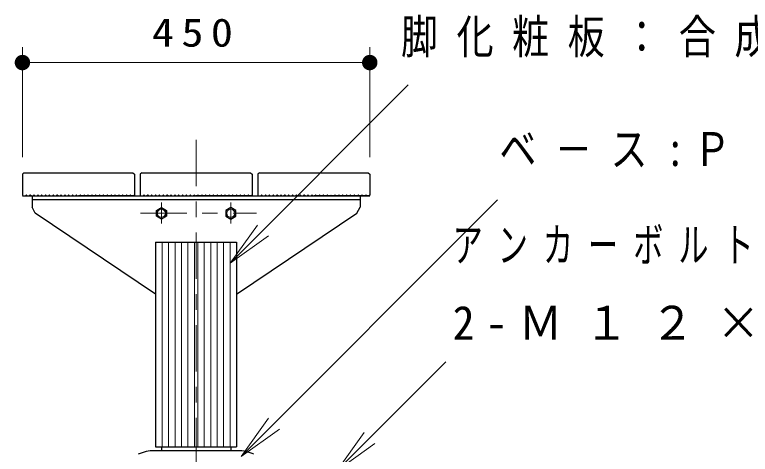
# Model space of a CAD drawing. Units: millimetres on the paper, scale 1:20. Extents: x -767 to 0, y -77 to 257.
# Drawn here: x -576.87 to -529.22, y 114.12 to 142.58 of the extents above; entities that cross this region are included whole.
import ezdxf

# ---------------------------------------------------------------- set-up
doc = ezdxf.new("R2010")
doc.units = ezdxf.units.MM
doc.linetypes.add('USER2', pattern=[6, 3, -1, 1, -1])
doc.layers.add('LY_1', color=7, linetype='Continuous', lineweight=25)
doc.styles.add('ＭＳ ゴシック', font='')
doc.styles.get('ＭＳ ゴシック').set_extended_font_data('MS Gothic')

# ---------------------------------------------------------------- blocks, each defined once
blk = doc.blocks.new('open_arrow')
at = {"color": 0, "linetype": 'Continuous', "lineweight": -2}
blk.add_lwpolyline([(7.5, 1.25), (0, 0), (7.5, -1.25)], dxfattribs=at)
blk = doc.blocks.new('filled_dot')
at = {"color": 0, "linetype": 'Continuous', "lineweight": -2, "const_width": 1.25}
blk.add_lwpolyline([(-0.625, 0, 1), (0.625, 0, 1)], format="xyb", close=True, dxfattribs=at)

msp = doc.modelspace()

# ---------------------------------------------------------------- linework, layer by layer
at = {"layer": 'LY_1', "lineweight": 13}
for p, q in [((-576.371, 133.353), (-576.371, 140.484)), ((-553.871, 133.353), (-553.871, 140.484)), ((-576.371, 139.484), (-553.871, 139.484)), ((-562.916, 126.49), (-551.375, 138.032)), ((-562.199, 113.987), (-545.593, 130.593)), ((-567.326, 127.853), (-567.326, 114.603)), ((-566.906, 127.853), (-566.906, 114.603)), ((-566.486, 127.853), (-566.486, 114.603)), ((-566.066, 127.853), (-566.066, 114.603)), ((-565.646, 127.853), (-565.646, 114.603)), ((-565.226, 127.853), (-565.226, 114.603)), ((-565.016, 127.853), (-565.016, 114.603)), ((-564.596, 127.853), (-564.596, 114.603)), ((-564.176, 127.853), (-564.176, 114.603)), ((-563.756, 127.853), (-563.756, 114.603)), ((-563.336, 127.853), (-563.336, 114.603)), ((-562.916, 127.853), (-562.916, 114.603)), ((-556.01, 113.047), (-548.939, 120.118))]:
    msp.add_line(p, q, dxfattribs=at)
at = {"layer": 'LY_1', "linetype": 'USER2', "lineweight": 13}
for p, q in [((-565.121, 134.48), (-565.121, 110.634)), ((-567.371, 130.43), (-567.371, 129.072)), ((-562.871, 130.43), (-562.871, 129.072)), ((-568.727, 129.728), (-561.211, 129.728))]:
    msp.add_line(p, q, dxfattribs=at)
at = {"layer": 'LY_1', "color": 32}
for p, q in [((-576.271, 132.353), (-576.371, 132.253)), ((-576.371, 132.253), (-576.371, 130.903)), ((-576.271, 132.353), (-569.221, 132.353)), ((-569.221, 132.353), (-569.121, 132.253)), ((-569.121, 132.253), (-569.121, 130.903)), ((-568.646, 132.353), (-568.746, 132.253)), ((-568.746, 132.253), (-568.746, 130.903)), ((-568.646, 132.353), (-561.596, 132.353)), ((-561.596, 132.353), (-561.496, 132.253)), ((-561.496, 132.253), (-561.496, 130.903)), ((-561.021, 132.353), (-561.121, 132.253)), ((-561.121, 132.253), (-561.121, 130.903)), ((-561.021, 132.353), (-553.971, 132.353)), ((-553.971, 132.353), (-553.871, 132.253)), ((-553.871, 132.253), (-553.871, 130.903)), ((-576.371, 130.903), (-576.321, 130.853)), ((-576.321, 130.853), (-576.177, 130.853)), ((-576.065, 130.853), (-575.927, 130.853)), ((-575.815, 130.853), (-575.677, 130.853)), ((-575.565, 130.853), (-575.427, 130.853)), ((-575.315, 130.853), (-575.177, 130.853)), ((-575.065, 130.853), (-574.927, 130.853)), ((-574.815, 130.853), (-574.677, 130.853)), ((-574.565, 130.853), (-574.427, 130.853)), ((-574.315, 130.853), (-574.177, 130.853)), ((-574.065, 130.853), (-573.927, 130.853)), ((-573.815, 130.853), (-573.677, 130.853)), ((-573.565, 130.853), (-573.427, 130.853)), ((-573.315, 130.853), (-573.177, 130.853)), ((-573.065, 130.853), (-572.927, 130.853)), ((-572.815, 130.853), (-572.746, 130.853)), ((-572.677, 130.853), (-572.746, 130.853)), ((-572.427, 130.853), (-572.565, 130.853)), ((-572.177, 130.853), (-572.315, 130.853)), ((-571.927, 130.853), (-572.065, 130.853)), ((-571.677, 130.853), (-571.815, 130.853)), ((-571.427, 130.853), (-571.565, 130.853)), ((-571.177, 130.853), (-571.315, 130.853)), ((-570.927, 130.853), (-571.065, 130.853)), ((-570.677, 130.853), (-570.815, 130.853)), ((-570.427, 130.853), (-570.565, 130.853)), ((-570.177, 130.853), (-570.315, 130.853)), ((-569.927, 130.853), (-570.065, 130.853)), ((-569.677, 130.853), (-569.815, 130.853)), ((-569.427, 130.853), (-569.565, 130.853)), ((-569.171, 130.853), (-569.315, 130.853)), ((-569.121, 130.903), (-569.171, 130.853)), ((-568.746, 130.903), (-568.696, 130.853)), ((-568.696, 130.853), (-568.552, 130.853)), ((-568.44, 130.853), (-568.302, 130.853)), ((-568.19, 130.853), (-568.052, 130.853)), ((-567.94, 130.853), (-567.802, 130.853)), ((-567.69, 130.853), (-567.552, 130.853)), ((-567.44, 130.853), (-567.302, 130.853)), ((-567.19, 130.853), (-567.052, 130.853)), ((-566.94, 130.853), (-566.802, 130.853)), ((-566.69, 130.853), (-566.552, 130.853)), ((-566.44, 130.853), (-566.302, 130.853)), ((-566.19, 130.853), (-566.052, 130.853)), ((-565.94, 130.853), (-565.802, 130.853)), ((-565.69, 130.853), (-565.552, 130.853)), ((-565.44, 130.853), (-565.302, 130.853)), ((-565.19, 130.853), (-565.121, 130.853)), ((-565.052, 130.853), (-565.121, 130.853)), ((-564.802, 130.853), (-564.94, 130.853)), ((-564.552, 130.853), (-564.69, 130.853)), ((-564.302, 130.853), (-564.44, 130.853)), ((-564.052, 130.853), (-564.19, 130.853)), ((-563.802, 130.853), (-563.94, 130.853)), ((-563.552, 130.853), (-563.69, 130.853)), ((-563.302, 130.853), (-563.44, 130.853)), ((-563.052, 130.853), (-563.19, 130.853)), ((-562.802, 130.853), (-562.94, 130.853)), ((-562.552, 130.853), (-562.69, 130.853)), ((-562.302, 130.853), (-562.44, 130.853)), ((-562.052, 130.853), (-562.19, 130.853)), ((-561.802, 130.853), (-561.94, 130.853)), ((-561.546, 130.853), (-561.69, 130.853)), ((-561.496, 130.903), (-561.546, 130.853)), ((-561.121, 130.903), (-561.071, 130.853)), ((-561.071, 130.853), (-560.927, 130.853)), ((-560.815, 130.853), (-560.677, 130.853)), ((-560.565, 130.853), (-560.427, 130.853)), ((-560.315, 130.853), (-560.177, 130.853)), ((-560.065, 130.853), (-559.927, 130.853)), ((-559.815, 130.853), (-559.677, 130.853)), ((-559.565, 130.853), (-559.427, 130.853)), ((-559.315, 130.853), (-559.177, 130.853)), ((-559.065, 130.853), (-558.927, 130.853)), ((-558.815, 130.853), (-558.677, 130.853)), ((-558.565, 130.853), (-558.427, 130.853)), ((-558.315, 130.853), (-558.177, 130.853)), ((-558.065, 130.853), (-557.927, 130.853)), ((-557.815, 130.853), (-557.677, 130.853)), ((-557.565, 130.853), (-557.496, 130.853)), ((-557.427, 130.853), (-557.496, 130.853)), ((-557.177, 130.853), (-557.315, 130.853)), ((-556.927, 130.853), (-557.065, 130.853)), ((-556.677, 130.853), (-556.815, 130.853)), ((-556.427, 130.853), (-556.565, 130.853)), ((-556.177, 130.853), (-556.315, 130.853)), ((-555.927, 130.853), (-556.065, 130.853)), ((-555.677, 130.853), (-555.815, 130.853)), ((-555.427, 130.853), (-555.565, 130.853)), ((-555.177, 130.853), (-555.315, 130.853)), ((-554.927, 130.853), (-555.065, 130.853)), ((-554.677, 130.853), (-554.815, 130.853)), ((-554.427, 130.853), (-554.565, 130.853)), ((-554.177, 130.853), (-554.315, 130.853)), ((-553.921, 130.853), (-554.065, 130.853)), ((-553.871, 130.903), (-553.921, 130.853))]:
    msp.add_line(p, q, dxfattribs=at)
at = {"layer": 'LY_1'}
for p, q in [((-576.371, 130.853), (-553.871, 130.853)), ((-576.132, 130.899), (-576.177, 130.853)), ((-576.065, 130.853), (-576.111, 130.899)), ((-575.882, 130.899), (-575.927, 130.853)), ((-575.815, 130.853), (-575.861, 130.899)), ((-575.746, 130.853), (-575.746, 130.128)), ((-575.746, 130.628), (-554.496, 130.628)), ((-575.632, 130.899), (-575.677, 130.853)), ((-575.565, 130.853), (-575.611, 130.899)), ((-575.382, 130.899), (-575.427, 130.853)), ((-575.315, 130.853), (-575.361, 130.899)), ((-575.132, 130.899), (-575.177, 130.853)), ((-575.065, 130.853), (-575.111, 130.899)), ((-574.882, 130.899), (-574.927, 130.853)), ((-574.815, 130.853), (-574.861, 130.899)), ((-574.632, 130.899), (-574.677, 130.853)), ((-574.565, 130.853), (-574.611, 130.899)), ((-574.382, 130.899), (-574.427, 130.853)), ((-574.315, 130.853), (-574.361, 130.899)), ((-574.132, 130.899), (-574.177, 130.853)), ((-574.065, 130.853), (-574.111, 130.899)), ((-573.882, 130.899), (-573.927, 130.853)), ((-573.815, 130.853), (-573.861, 130.899)), ((-573.632, 130.899), (-573.677, 130.853)), ((-573.565, 130.853), (-573.611, 130.899)), ((-573.382, 130.899), (-573.427, 130.853)), ((-573.315, 130.853), (-573.361, 130.899)), ((-573.132, 130.899), (-573.177, 130.853)), ((-573.065, 130.853), (-573.111, 130.899)), ((-572.882, 130.899), (-572.927, 130.853)), ((-572.815, 130.853), (-572.861, 130.899)), ((-572.677, 130.853), (-572.632, 130.899)), ((-572.611, 130.899), (-572.565, 130.853)), ((-572.427, 130.853), (-572.382, 130.899)), ((-572.361, 130.899), (-572.315, 130.853)), ((-572.177, 130.853), (-572.132, 130.899)), ((-572.111, 130.899), (-572.065, 130.853)), ((-571.927, 130.853), (-571.882, 130.899)), ((-571.861, 130.899), (-571.815, 130.853)), ((-571.677, 130.853), (-571.632, 130.899)), ((-571.611, 130.899), (-571.565, 130.853)), ((-571.427, 130.853), (-571.382, 130.899)), ((-571.361, 130.899), (-571.315, 130.853)), ((-571.177, 130.853), (-571.132, 130.899)), ((-571.111, 130.899), (-571.065, 130.853)), ((-570.927, 130.853), (-570.882, 130.899)), ((-570.861, 130.899), (-570.815, 130.853)), ((-570.677, 130.853), (-570.632, 130.899)), ((-570.611, 130.899), (-570.565, 130.853)), ((-570.427, 130.853), (-570.382, 130.899)), ((-570.361, 130.899), (-570.315, 130.853)), ((-570.177, 130.853), (-570.132, 130.899)), ((-570.111, 130.899), (-570.065, 130.853)), ((-569.927, 130.853), (-569.882, 130.899)), ((-569.861, 130.899), (-569.815, 130.853)), ((-569.677, 130.853), (-569.632, 130.899)), ((-569.611, 130.899), (-569.565, 130.853)), ((-569.427, 130.853), (-569.382, 130.899)), ((-569.361, 130.899), (-569.315, 130.853)), ((-568.507, 130.899), (-568.552, 130.853)), ((-568.44, 130.853), (-568.486, 130.899)), ((-568.257, 130.899), (-568.302, 130.853)), ((-568.19, 130.853), (-568.236, 130.899)), ((-568.007, 130.899), (-568.052, 130.853)), ((-567.94, 130.853), (-567.986, 130.899)), ((-567.757, 130.899), (-567.802, 130.853)), ((-567.69, 130.853), (-567.736, 130.899)), ((-567.507, 130.899), (-567.552, 130.853)), ((-567.44, 130.853), (-567.486, 130.899)), ((-567.257, 130.899), (-567.302, 130.853)), ((-567.19, 130.853), (-567.236, 130.899)), ((-567.007, 130.899), (-567.052, 130.853)), ((-566.94, 130.853), (-566.986, 130.899)), ((-566.757, 130.899), (-566.802, 130.853)), ((-566.69, 130.853), (-566.736, 130.899)), ((-566.507, 130.899), (-566.552, 130.853)), ((-566.44, 130.853), (-566.486, 130.899)), ((-566.257, 130.899), (-566.302, 130.853)), ((-566.19, 130.853), (-566.236, 130.899)), ((-566.007, 130.899), (-566.052, 130.853)), ((-565.94, 130.853), (-565.986, 130.899)), ((-565.757, 130.899), (-565.802, 130.853)), ((-565.69, 130.853), (-565.736, 130.899)), ((-565.507, 130.899), (-565.552, 130.853)), ((-565.44, 130.853), (-565.486, 130.899)), ((-565.257, 130.899), (-565.302, 130.853)), ((-565.19, 130.853), (-565.236, 130.899)), ((-565.052, 130.853), (-565.007, 130.899)), ((-564.986, 130.899), (-564.94, 130.853)), ((-564.802, 130.853), (-564.757, 130.899)), ((-564.736, 130.899), (-564.69, 130.853)), ((-564.552, 130.853), (-564.507, 130.899)), ((-564.486, 130.899), (-564.44, 130.853)), ((-564.302, 130.853), (-564.257, 130.899)), ((-564.236, 130.899), (-564.19, 130.853)), ((-564.052, 130.853), (-564.007, 130.899)), ((-563.986, 130.899), (-563.94, 130.853)), ((-563.802, 130.853), (-563.757, 130.899)), ((-563.736, 130.899), (-563.69, 130.853)), ((-563.552, 130.853), (-563.507, 130.899)), ((-563.486, 130.899), (-563.44, 130.853)), ((-563.302, 130.853), (-563.257, 130.899)), ((-563.236, 130.899), (-563.19, 130.853)), ((-563.052, 130.853), (-563.007, 130.899)), ((-562.986, 130.899), (-562.94, 130.853)), ((-562.802, 130.853), (-562.757, 130.899)), ((-562.736, 130.899), (-562.69, 130.853)), ((-562.552, 130.853), (-562.507, 130.899)), ((-562.486, 130.899), (-562.44, 130.853)), ((-562.302, 130.853), (-562.257, 130.899)), ((-562.236, 130.899), (-562.19, 130.853)), ((-562.052, 130.853), (-562.007, 130.899)), ((-561.986, 130.899), (-561.94, 130.853)), ((-561.802, 130.853), (-561.757, 130.899)), ((-561.736, 130.899), (-561.69, 130.853)), ((-560.882, 130.899), (-560.927, 130.853)), ((-560.815, 130.853), (-560.861, 130.899)), ((-560.632, 130.899), (-560.677, 130.853)), ((-560.565, 130.853), (-560.611, 130.899)), ((-560.382, 130.899), (-560.427, 130.853)), ((-560.315, 130.853), (-560.361, 130.899)), ((-560.132, 130.899), (-560.177, 130.853)), ((-560.065, 130.853), (-560.111, 130.899)), ((-559.882, 130.899), (-559.927, 130.853)), ((-559.815, 130.853), (-559.861, 130.899)), ((-559.632, 130.899), (-559.677, 130.853)), ((-559.565, 130.853), (-559.611, 130.899)), ((-559.382, 130.899), (-559.427, 130.853)), ((-559.315, 130.853), (-559.361, 130.899)), ((-559.132, 130.899), (-559.177, 130.853)), ((-559.065, 130.853), (-559.111, 130.899)), ((-558.882, 130.899), (-558.927, 130.853)), ((-558.815, 130.853), (-558.861, 130.899)), ((-558.632, 130.899), (-558.677, 130.853)), ((-558.565, 130.853), (-558.611, 130.899)), ((-558.382, 130.899), (-558.427, 130.853)), ((-558.315, 130.853), (-558.361, 130.899)), ((-558.132, 130.899), (-558.177, 130.853)), ((-558.065, 130.853), (-558.111, 130.899)), ((-557.882, 130.899), (-557.927, 130.853)), ((-557.815, 130.853), (-557.861, 130.899)), ((-557.632, 130.899), (-557.677, 130.853)), ((-557.565, 130.853), (-557.611, 130.899)), ((-557.427, 130.853), (-557.382, 130.899)), ((-557.361, 130.899), (-557.315, 130.853)), ((-557.177, 130.853), (-557.132, 130.899)), ((-557.111, 130.899), (-557.065, 130.853)), ((-556.927, 130.853), (-556.882, 130.899)), ((-556.861, 130.899), (-556.815, 130.853)), ((-556.677, 130.853), (-556.632, 130.899)), ((-556.611, 130.899), (-556.565, 130.853)), ((-556.427, 130.853), (-556.382, 130.899)), ((-556.361, 130.899), (-556.315, 130.853)), ((-556.177, 130.853), (-556.132, 130.899)), ((-556.111, 130.899), (-556.065, 130.853)), ((-555.927, 130.853), (-555.882, 130.899)), ((-555.861, 130.899), (-555.815, 130.853)), ((-555.677, 130.853), (-555.632, 130.899)), ((-555.611, 130.899), (-555.565, 130.853)), ((-555.427, 130.853), (-555.382, 130.899)), ((-555.361, 130.899), (-555.315, 130.853)), ((-555.177, 130.853), (-555.132, 130.899)), ((-555.111, 130.899), (-555.065, 130.853)), ((-554.927, 130.853), (-554.882, 130.899)), ((-554.861, 130.899), (-554.815, 130.853)), ((-554.677, 130.853), (-554.632, 130.899)), ((-554.611, 130.899), (-554.565, 130.853)), ((-554.496, 130.853), (-554.496, 130.128)), ((-554.427, 130.853), (-554.382, 130.899)), ((-554.361, 130.899), (-554.315, 130.853)), ((-554.177, 130.853), (-554.132, 130.899)), ((-554.111, 130.899), (-554.065, 130.853)), ((-575.539, 129.738), (-575.746, 130.128)), ((-567.696, 129.916), (-567.371, 130.104)), ((-567.371, 130.104), (-567.046, 129.916)), ((-562.871, 130.104), (-563.196, 129.916)), ((-562.546, 129.916), (-562.871, 130.104)), ((-554.703, 129.738), (-554.496, 130.128)), ((-567.746, 124.482), (-575.539, 129.738)), ((-567.696, 129.541), (-567.696, 129.916)), ((-567.046, 129.916), (-567.046, 129.541)), ((-563.196, 129.916), (-563.196, 129.541)), ((-562.546, 129.541), (-562.546, 129.916)), ((-562.496, 124.482), (-554.703, 129.738)), ((-567.371, 129.353), (-567.696, 129.541)), ((-567.046, 129.541), (-567.371, 129.353)), ((-563.196, 129.541), (-562.871, 129.353)), ((-562.871, 129.353), (-562.546, 129.541)), ((-567.746, 127.853), (-567.746, 114.603)), ((-567.746, 127.853), (-562.496, 127.853)), ((-562.496, 127.853), (-562.496, 114.603)), ((-567.746, 114.603), (-562.496, 114.603)), ((-567.371, 114.603), (-567.371, 114.353)), ((-562.871, 114.603), (-562.871, 114.353)), ((-562.422, 114.353), (-567.821, 114.353))]:
    msp.add_line(p, q, dxfattribs=at)
at = {"layer": 'LY_1', "lineweight": 13}
for centre, radius in [((-567.371, 129.728), 0.325), ((-567.371, 129.728), 0.26), ((-562.871, 129.728), 0.325), ((-562.871, 129.728), 0.26)]:
    msp.add_circle(centre, radius, dxfattribs=at)
at = {"layer": 'LY_1'}
for centre, radius, start, end in [((-576.121, 130.888), 0.015, 45, 135), ((-575.871, 130.888), 0.015, 45, 135), ((-575.621, 130.888), 0.015, 45, 135), ((-575.371, 130.888), 0.015, 45, 135), ((-575.121, 130.888), 0.015, 45, 135), ((-574.871, 130.888), 0.015, 45, 135), ((-574.621, 130.888), 0.015, 45, 135), ((-574.371, 130.888), 0.015, 45, 135), ((-574.121, 130.888), 0.015, 45, 135), ((-573.871, 130.888), 0.015, 45, 135), ((-573.621, 130.888), 0.015, 45, 135), ((-573.371, 130.888), 0.015, 45, 135), ((-573.121, 130.888), 0.015, 45, 135), ((-572.871, 130.888), 0.015, 45, 135), ((-572.621, 130.888), 0.015, 45, 135), ((-572.621, 130.888), 0.015, 45, 135), ((-572.371, 130.888), 0.015, 45, 135), ((-572.121, 130.888), 0.015, 45, 135), ((-571.871, 130.888), 0.015, 45, 135), ((-571.621, 130.888), 0.015, 45, 135), ((-571.371, 130.888), 0.015, 45, 135), ((-571.121, 130.888), 0.015, 45, 135), ((-570.871, 130.888), 0.015, 45, 135), ((-570.621, 130.888), 0.015, 45, 135), ((-570.371, 130.888), 0.015, 45, 135), ((-570.121, 130.888), 0.015, 45, 135), ((-569.871, 130.888), 0.015, 45, 135), ((-569.621, 130.888), 0.015, 45, 135), ((-569.371, 130.888), 0.015, 45, 135), ((-568.496, 130.888), 0.015, 45, 135), ((-568.246, 130.888), 0.015, 45, 135), ((-567.996, 130.888), 0.015, 45, 135), ((-567.746, 130.888), 0.015, 45, 135), ((-567.496, 130.888), 0.015, 45, 135), ((-567.246, 130.888), 0.015, 45, 135), ((-566.996, 130.888), 0.015, 45, 135), ((-566.746, 130.888), 0.015, 45, 135), ((-566.496, 130.888), 0.015, 45, 135), ((-566.246, 130.888), 0.015, 45, 135), ((-565.996, 130.888), 0.015, 45, 135), ((-565.746, 130.888), 0.015, 45, 135), ((-565.496, 130.888), 0.015, 45, 135), ((-565.246, 130.888), 0.015, 45, 135), ((-564.996, 130.888), 0.015, 45, 135), ((-564.996, 130.888), 0.015, 45, 135), ((-564.746, 130.888), 0.015, 45, 135), ((-564.496, 130.888), 0.015, 45, 135), ((-564.246, 130.888), 0.015, 45, 135), ((-563.996, 130.888), 0.015, 45, 135), ((-563.746, 130.888), 0.015, 45, 135), ((-563.496, 130.888), 0.015, 45, 135), ((-563.246, 130.888), 0.015, 45, 135), ((-562.996, 130.888), 0.015, 45, 135), ((-562.746, 130.888), 0.015, 45, 135), ((-562.496, 130.888), 0.015, 45, 135), ((-562.246, 130.888), 0.015, 45, 135), ((-561.996, 130.888), 0.015, 45, 135), ((-561.746, 130.888), 0.015, 45, 135), ((-560.871, 130.888), 0.015, 45, 135), ((-560.621, 130.888), 0.015, 45, 135), ((-560.371, 130.888), 0.015, 45, 135), ((-560.121, 130.888), 0.015, 45, 135), ((-559.871, 130.888), 0.015, 45, 135), ((-559.621, 130.888), 0.015, 45, 135), ((-559.371, 130.888), 0.015, 45, 135), ((-559.121, 130.888), 0.015, 45, 135), ((-558.871, 130.888), 0.015, 45, 135), ((-558.621, 130.888), 0.015, 45, 135), ((-558.371, 130.888), 0.015, 45, 135), ((-558.121, 130.888), 0.015, 45, 135), ((-557.871, 130.888), 0.015, 45, 135), ((-557.621, 130.888), 0.015, 45, 135), ((-557.371, 130.888), 0.015, 45, 135), ((-557.371, 130.888), 0.015, 45, 135), ((-557.121, 130.888), 0.015, 45, 135), ((-556.871, 130.888), 0.015, 45, 135), ((-556.621, 130.888), 0.015, 45, 135), ((-556.371, 130.888), 0.015, 45, 135), ((-556.121, 130.888), 0.015, 45, 135), ((-555.871, 130.888), 0.015, 45, 135), ((-555.621, 130.888), 0.015, 45, 135), ((-555.371, 130.888), 0.015, 45, 135), ((-555.121, 130.888), 0.015, 45, 135), ((-554.871, 130.888), 0.015, 45, 135), ((-554.621, 130.888), 0.015, 45, 135), ((-554.371, 130.888), 0.015, 45, 135), ((-554.121, 130.888), 0.015, 45, 135), ((-567.821, 111.853), 2.5, 90, 114.8206), ((-562.422, 111.853), 2.5, 65.1795, 90)]:
    msp.add_arc(centre, radius, start, end, dxfattribs=at)

# ---------------------------------------------------------------- block references
at = {"layer": 'LY_1', "lineweight": 13, "xscale": 0.4, "yscale": 0.4}
msp.add_blockref('filled_dot', (-576.371, 139.484), dxfattribs=at)
for name, p, rotation in [('filled_dot', (-553.871, 139.484), 180), ('open_arrow', (-562.916, 126.49), 45), ('open_arrow', (-562.199, 113.987), 45), ('open_arrow', (-556.01, 113.047), 45)]:
    msp.add_blockref(name, p, dxfattribs=dict(at, rotation=rotation))

# ---------------------------------------------------------------- texts
at = {"layer": 'LY_1', "style": 'ＭＳ ゴシック'}
for s, insert, char_height, attachment_point in [('\\T1.5;\\W0.8;脚化粧板：合成木材\\~105×30', (-551.847, 141.032), 2.199, 4), ('\\T1.33;\\W1.15;450', (-565.121, 140.484), 1.833, 8), ('\\T1.5;\\W0.8;ベ－ス:ＰＬ－4.5\u3000(プレス成形品)', (-545.477, 133.593), 2.199, 4), ('\\T1.5;\\W0.65;アンカーボルト', (-548.501, 127.618), 2.199, 4), ('\\T1.5;\\W0.95;2-Ｍ１２×150L', (-548.501, 122.618), 2.199, 4)]:
    msp.add_mtext(s, dxfattribs=dict(at, insert=insert, char_height=char_height, attachment_point=attachment_point))

doc.saveas('drawing.dxf')
